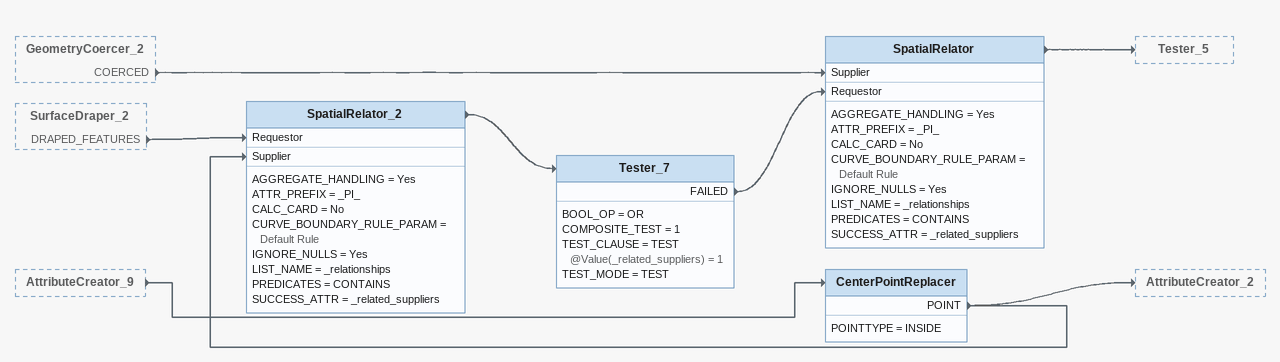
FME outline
GeometryCoercer_2 [outside]
    COERCED -> SpatialRelator [Supplier]
SurfaceDraper_2 [outside]
    DRAPED_FEATURES -> SpatialRelator_2 [Requestor]
AttributeCreator_9 [outside]
    -> CenterPointReplacer
CenterPointReplacer
    POINTTYPE = INSIDE
    POINT -> SpatialRelator_2 [Supplier]
    POINT -> AttributeCreator_2
SpatialRelator_2
    AGGREGATE_HANDLING = Yes
    ATTR_PREFIX = _PI_
    CALC_CARD = No
    CURVE_BOUNDARY_RULE_PARAM = Default Rule
    IGNORE_NULLS = Yes
    LIST_NAME = _relationships
    PREDICATES = CONTAINS
    SUCCESS_ATTR = _related_suppliers
    -> Tester_7
Tester_7
    BOOL_OP = OR
    COMPOSITE_TEST = 1
    TEST_CLAUSE = TEST @Value(_related_suppliers) = 1
    TEST_MODE = TEST
    FAILED -> SpatialRelator [Requestor]
SpatialRelator
    AGGREGATE_HANDLING = Yes
    ATTR_PREFIX = _PI_
    CALC_CARD = No
    CURVE_BOUNDARY_RULE_PARAM = Default Rule
    IGNORE_NULLS = Yes
    LIST_NAME = _relationships
    PREDICATES = CONTAINS
    SUCCESS_ATTR = _related_suppliers
    -> Tester_5
